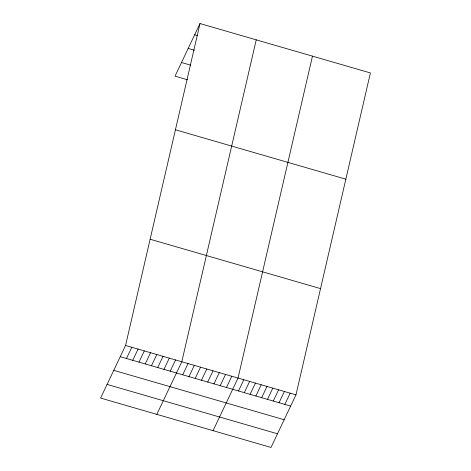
<?xml version="1.0" encoding="UTF-8"?>
<svg xmlns="http://www.w3.org/2000/svg" width="471" height="471" viewBox="0 0 471 471"><rect width="100%" height="100%" fill="white"/><g stroke="black" fill="none" stroke-linecap="round" stroke-linejoin="round"><path stroke-width="0.71" d="M125.569 345.461L199.998 23.55L370.406 72.934L295.976 394.851L271.002 447.45L100.594 398.066L125.569 345.461L295.976 394.851M256.236 39.847L181.806 361.757L156.825 414.362M312.467 56.143L238.038 378.054L213.063 430.659M199.998 23.55L175.024 76.149L187.517 79.776M126.481 358.508L131.815 347.274M132.734 360.321L138.068 349.082M138.98 362.128L144.314 350.895M145.227 363.942L150.561 352.702M151.474 365.749L156.814 354.516M157.726 367.563L163.06 356.329M163.973 369.376L169.307 358.137M170.219 371.183L175.553 359.95M182.719 374.804L188.053 363.571M188.965 376.617L194.299 365.378M195.212 378.425L200.552 367.192M201.464 380.238L206.798 369.005M207.711 382.052L213.045 370.812M213.958 383.859L219.292 372.626M220.204 385.672L225.544 374.433M226.457 387.48L231.791 376.247M238.497 390.971L243.831 379.738M244.29 392.649L249.624 381.416M250.083 394.327L255.423 383.094M255.877 396.011L261.217 384.772M261.676 397.689L267.01 386.45M267.469 399.367L272.803 388.133M273.262 401.045L278.596 389.811M279.056 402.729L284.39 391.489M284.849 404.406L290.183 393.167M194.664 34.783L197.443 35.59M188.182 48.436L194.429 50.25M181.506 62.502L190.531 65.116M175.436 129.778L345.844 179.168M150.131 239.233L320.539 288.617M120.235 356.7L290.642 406.084M113.752 370.347L284.16 419.738M107.076 384.413L277.484 433.797"/></g></svg>
